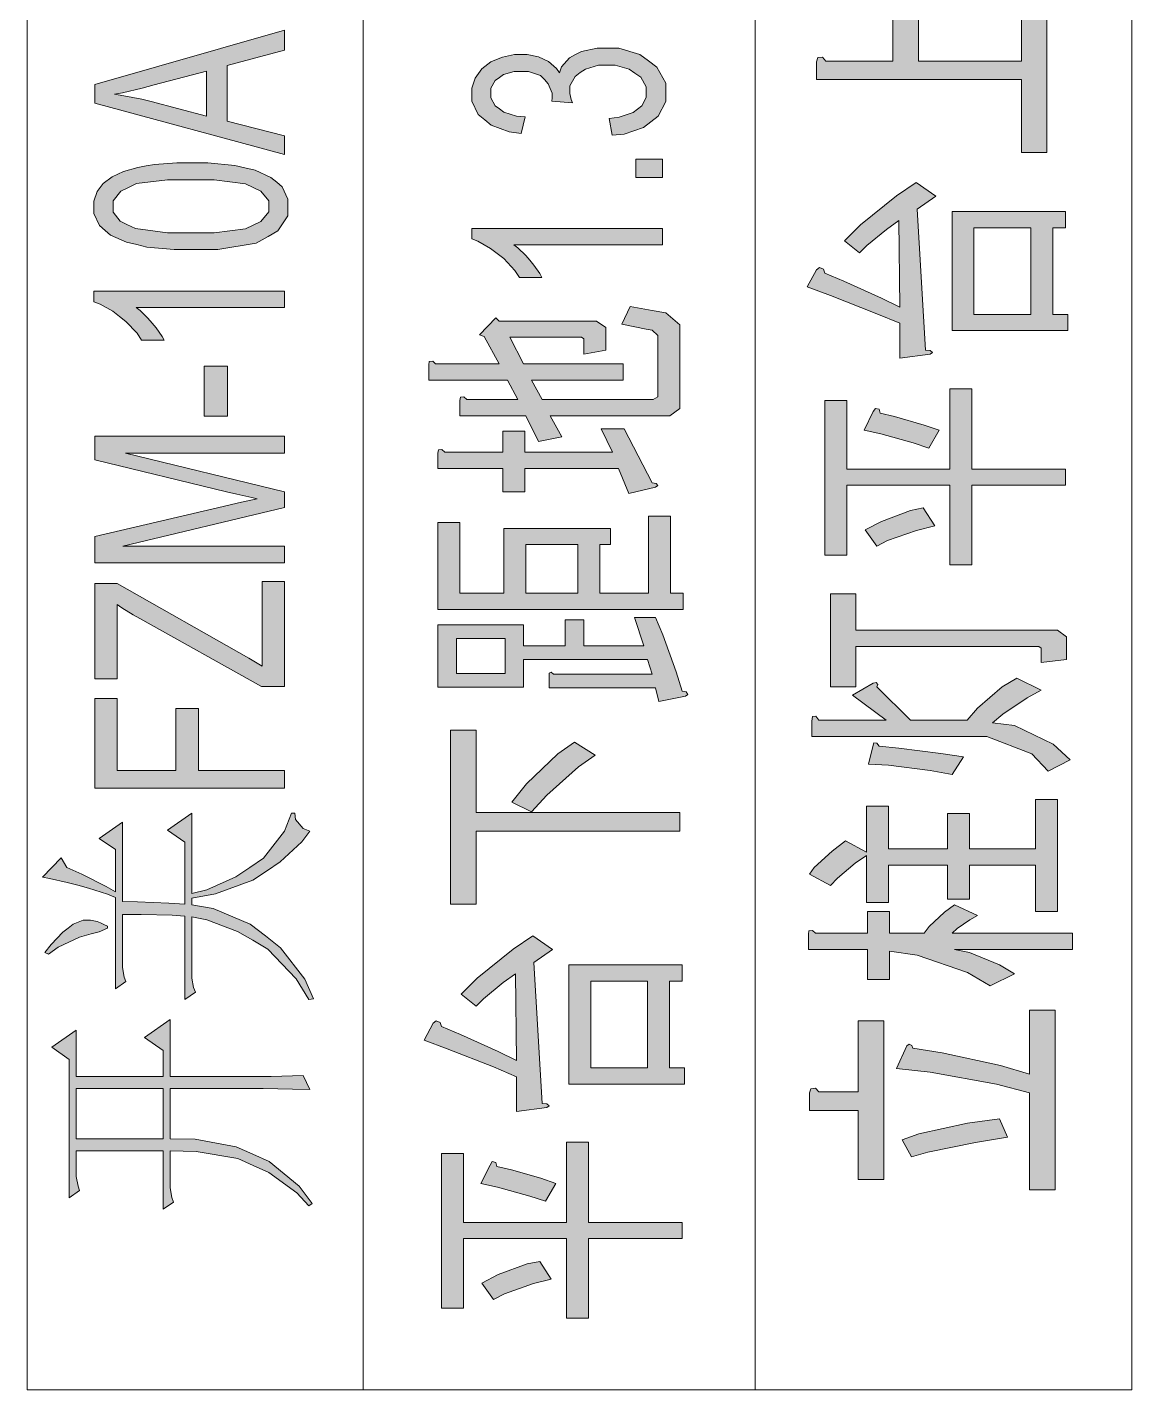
# Model space of a CAD drawing. Header units: millimetres. Extents: x 805 to 6044844, y 120 to 7887884.
# Drawn here: x 5956632 to 5959947, y 7820188 to 7824278 of the extents above; entities that cross this region are included whole.
import ezdxf

# ---------------------------------------------------------------- set-up
doc = ezdxf.new("R2010")
doc.units = ezdxf.units.MM

msp = doc.modelspace()

# ---------------------------------------------------------------- hatches: boundary and pattern name
h = msp.add_hatch(color=0)
h.dxf.hatch_style = 2
h.paths.add_polyline_path([(5959615.5, 7824121), (5959001, 7824121), (5959001, 7824174.6), (5959004.2, 7824187), (5959018.1, 7824188), (5959028.3, 7824176.8), (5959230.1, 7824176.8), (5959230.1, 7824373.7), (5959306.3, 7824373.7), (5959306.3, 7824176.8), (5959615.5, 7824176.8), (5959615.5, 7824430.1), (5959691.7, 7824430.1), (5959691.7, 7823902.5), (5959615.5, 7823902.5)])
h = msp.add_hatch(color=0)
h.paths.add_polyline_path([(5957404.3, 7823896.6), (5956834.4, 7824050.1), (5956834.4, 7824106.5), (5957404.3, 7824269.6), (5957404.3, 7824209.5), (5957231.5, 7824163.3), (5957231.5, 7823995.9), (5957404.3, 7823952.4)])
h.paths.add_polyline_path([(5957169.8, 7824010.9), (5957169.8, 7824146.7), (5957012.6, 7824104.9), (5956976.6, 7824095.7), (5956917.6, 7824081.2), (5956893.9, 7824076.9), (5956921.9, 7824072.6), (5956976.1, 7824061.9), (5957003.4, 7824054.9)])
h = msp.add_hatch(color=0)
h.dxf.hatch_style = 2
h.paths.add_polyline_path([(5958387, 7823954.6), (5958377.9, 7824004), (5958407.9, 7824008.2), (5958450.3, 7824022.2), (5958463.7, 7824032.4), (5958476.6, 7824042.6), (5958489.5, 7824067.3), (5958489.5, 7824081.8), (5958489.5, 7824098.9), (5958472.9, 7824128.5), (5958455.7, 7824140.3), (5958438.5, 7824152.1), (5958396.1, 7824163.9), (5958370.9, 7824163.9), (5958346.7, 7824163.9), (5958307, 7824152.6), (5958291.5, 7824141.9), (5958275.9, 7824130.6), (5958260.3, 7824102.7), (5958260.3, 7824086.1), (5958260.3, 7824079.1), (5958264.1, 7824061.4), (5958267.9, 7824051.2), (5958206.7, 7824056.5), (5958206.7, 7824059.2), (5958207.2, 7824063), (5958207.2, 7824064.6), (5958207.2, 7824080.2), (5958195.4, 7824108.6), (5958184.1, 7824121), (5958172.3, 7824133.3), (5958136.4, 7824145.6), (5958112.2, 7824145.6), (5958092.9, 7824145.6), (5958061.2, 7824136.5), (5958048.9, 7824127.4), (5958036, 7824118.3), (5958023.7, 7824095.2), (5958023.7, 7824080.7), (5958023.7, 7824066.2), (5958036.5, 7824042.6), (5958049.4, 7824032.9), (5958061.8, 7824023.3), (5958100.4, 7824011.5), (5958126.2, 7824008.8), (5958113.8, 7823959.4), (5958078.4, 7823964.2), (5958024.2, 7823984.6), (5958004.9, 7824000.2), (5957985.6, 7824016.3), (5957966.2, 7824056), (5957966.2, 7824079.6), (5957966.2, 7824095.7), (5957975.9, 7824125.8), (5957986.1, 7824139.7), (5957995.8, 7824153.2), (5958023.1, 7824174.1), (5958040.3, 7824181.6), (5958058, 7824188.6), (5958094.5, 7824196.1), (5958113.8, 7824196.1), (5958132.1, 7824196.1), (5958165.9, 7824189.1), (5958180.9, 7824182.1), (5958195.9, 7824175.2), (5958220.1, 7824154.8), (5958229.2, 7824141.3), (5958235.1, 7824159.1), (5958259.3, 7824186.4), (5958277.5, 7824196.1), (5958295.8, 7824205.7), (5958341.9, 7824215.4), (5958369.3, 7824215.4), (5958406.9, 7824215.4), (5958470.2, 7824196.6), (5958495.9, 7824177.8), (5958521.7, 7824158.5), (5958548, 7824110.2), (5958548, 7824081.2), (5958548, 7824054.9), (5958525.5, 7824011.5), (5958502.9, 7823994.3), (5958480.9, 7823977.1), (5958423, 7823957.3)])
h = msp.add_hatch(color=0)
h.dxf.hatch_style = 2
h.paths.add_polyline_path([(5958538.3, 7823826.9), (5958458.4, 7823826.9), (5958458.4, 7823882.7), (5958538.3, 7823882.7)])
h = msp.add_hatch(color=0)
h.paths.add_polyline_path([(5957123.1, 7823611.1), (5957072.7, 7823611.1), (5956991.1, 7823618.1), (5956960.5, 7823625.6), (5956929.4, 7823632.6), (5956882.1, 7823654), (5956865.5, 7823668.5), (5956848.9, 7823683), (5956832.2, 7823719), (5956832.2, 7823741), (5956832.2, 7823756.5), (5956841.4, 7823785), (5956850.5, 7823797.3), (5956859.6, 7823809.1), (5956886.4, 7823829), (5956903.6, 7823837), (5956921.3, 7823845.1), (5956963.7, 7823856.9), (5956988.4, 7823861.7), (5957013.6, 7823866), (5957080.7, 7823870.9), (5957123.1, 7823870.9), (5957173.6, 7823870.9), (5957254.6, 7823863.3), (5957285.2, 7823856.4), (5957316.3, 7823848.9), (5957363.5, 7823827.4), (5957380.7, 7823812.9), (5957397.4, 7823798.9), (5957414, 7823762.4), (5957414, 7823741), (5957414, 7823712), (5957384.5, 7823666.9), (5957355, 7823650.3), (5957319.5, 7823630.4), (5957203.6, 7823611.1)])
h.paths.add_polyline_path([(5957123.1, 7823661), (5957193.4, 7823661), (5957286.8, 7823672.8), (5957309.9, 7823684.1), (5957333.5, 7823695.4), (5957356.6, 7823723.8), (5957356.6, 7823741), (5957356.6, 7823757.6), (5957333, 7823786.1), (5957309.9, 7823797.3), (5957286.8, 7823808.6), (5957193.4, 7823820.4), (5957123.1, 7823820.4), (5957052.8, 7823820.4), (5956959.4, 7823809.1), (5956936.3, 7823797.3), (5956913.3, 7823786.1), (5956890.2, 7823757.6), (5956890.2, 7823740.4), (5956890.2, 7823723.3), (5956910.6, 7823696.4), (5956931, 7823686.2), (5956957.3, 7823673.9), (5957053.3, 7823661)])
h = msp.add_hatch(color=0)
h.dxf.hatch_style = 2
h.paths.add_polyline_path([(5959358.4, 7823771), (5959303.1, 7823731.9), (5959327.3, 7823309), (5959341.2, 7823307.9), (5959348.2, 7823302), (5959341.2, 7823297.1), (5959250.5, 7823284.8), (5959250.5, 7823389.5), (5959181.3, 7823418.4), (5959042.3, 7823473.2), (5958973, 7823498.9), (5959001, 7823549.9), (5959009.5, 7823556.9), (5959021.4, 7823552.1), (5959025.1, 7823540.3), (5959082.5, 7823515.6), (5959195.2, 7823464.6), (5959250.5, 7823437.8), (5959247.3, 7823698), (5959210.8, 7823671.2), (5959151.8, 7823622.9), (5959129.2, 7823600.9), (5959084.1, 7823637.4), (5959132.4, 7823684.6), (5959240.3, 7823772.1), (5959299.4, 7823812.4)])
h = msp.add_hatch(color=0)
h.paths.add_polyline_path([(5959747.5, 7823676), (5959709.4, 7823676), (5959709.4, 7823416.3), (5959754.5, 7823416.3), (5959754.5, 7823367.5), (5959407.2, 7823367.5), (5959407.2, 7823724.9), (5959747.5, 7823724.9)])
h.paths.add_polyline_path([(5959643.4, 7823416.3), (5959643.4, 7823676), (5959473.2, 7823676), (5959473.2, 7823416.3)])
h = msp.add_hatch(color=0)
h.dxf.hatch_style = 2
h.paths.add_polyline_path([(5958538.3, 7823674.4), (5958538.3, 7823625.1), (5958092.4, 7823625.1), (5958104.2, 7823616.5), (5958128.3, 7823593.4), (5958140.7, 7823578.9), (5958152.5, 7823564.4), (5958170.7, 7823538.7), (5958176.6, 7823527.4), (5958109, 7823527.4), (5958095, 7823547.8), (5958061.8, 7823583.7), (5958041.9, 7823599.3), (5958022.6, 7823614.3), (5957984.5, 7823636.3), (5957966.2, 7823642.8), (5957966.2, 7823674.4)])
h = msp.add_hatch(color=0)
h.dxf.hatch_style = 2
h.paths.add_polyline_path([(5957404.3, 7823485.5), (5957404.3, 7823436.7), (5956958.4, 7823436.7), (5956970.7, 7823427.6), (5956994.3, 7823404.5), (5957006.7, 7823390), (5957018.5, 7823376), (5957036.7, 7823350.3), (5957042.6, 7823339), (5956975, 7823339), (5956961.6, 7823359.4), (5956927.8, 7823395.4), (5956908.4, 7823410.4), (5956888.6, 7823426), (5956850.5, 7823447.4), (5956832.2, 7823453.9), (5956832.2, 7823485.5)])
h = msp.add_hatch(color=0)
h.dxf.hatch_style = 2
h.paths.add_polyline_path([(5958524.4, 7823340.6), (5958524.4, 7823352.4), (5958507.2, 7823368.5), (5958489.5, 7823371.7), (5958416.5, 7823386.8), (5958441.2, 7823439.9), (5958507.2, 7823428.1), (5958548.5, 7823420.6), (5958590.4, 7823385.2), (5958590.4, 7823357.3), (5958590.4, 7823155.5), (5958590.4, 7823133.5), (5958560.9, 7823112), (5958531.4, 7823112), (5958201.3, 7823112), (5958236.2, 7823048.7), (5958166.4, 7823034.2), (5958128.3, 7823112), (5957930.3, 7823112), (5957930.3, 7823158.1), (5957931.9, 7823167.8), (5957942.6, 7823168.9), (5957951.2, 7823160.3), (5958104.2, 7823160.3), (5958073, 7823218.8), (5957836.9, 7823218.8), (5957836.9, 7823264.9), (5957838.5, 7823274.6), (5957848.7, 7823275.7), (5957857.3, 7823267.6), (5958048.3, 7823267.6), (5958003.3, 7823350.3), (5957989.3, 7823355.1), (5958038.2, 7823406.1), (5958048.3, 7823396.4), (5958312.4, 7823396.4), (5958340.3, 7823396.4), (5958368.2, 7823376.6), (5958368.2, 7823357.3), (5958368.2, 7823309), (5958302.2, 7823296.6), (5958302.2, 7823337.9), (5958302.2, 7823342.8), (5958295.2, 7823347.6), (5958288.2, 7823347.6), (5958080, 7823347.6), (5958121.3, 7823267.6), (5958420.3, 7823267.6), (5958420.3, 7823218.8), (5958145.5, 7823218.8), (5958177.2, 7823160.3), (5958496.5, 7823160.3), (5958510.4, 7823160.3), (5958524.4, 7823168.9), (5958524.4, 7823177.5)])
h = msp.add_hatch(color=0)
h.dxf.hatch_style = 2
h.paths.add_polyline_path([(5957233.1, 7823110.4), (5957163.4, 7823110.4), (5957163.4, 7823260.7), (5957233.1, 7823260.7)])
h = msp.add_hatch(color=0)
h.dxf.hatch_style = 2
h.paths.add_polyline_path([(5959466.3, 7822903.2), (5959466.3, 7822664.9), (5959400.2, 7822664.9), (5959400.2, 7822903.2), (5959091.1, 7822903.2), (5959091.1, 7822693.9), (5959025.1, 7822693.9), (5959025.1, 7823158.1), (5959091.1, 7823158.1), (5959091.1, 7822951.5), (5959400.2, 7822951.5), (5959400.2, 7823192.5), (5959466.3, 7823192.5), (5959466.3, 7822951.5), (5959747.5, 7822951.5), (5959747.5, 7822903.2)])
h = msp.add_hatch(color=0)
h.dxf.hatch_style = 2
h.paths.add_polyline_path([(5959337.5, 7823014.9), (5959290.8, 7823031), (5959193.6, 7823057.3), (5959143.2, 7823068.5), (5959171.1, 7823124.3), (5959178.1, 7823134), (5959188.3, 7823131.8), (5959191.5, 7823119.5), (5959234.9, 7823109.8), (5959323.5, 7823084.1), (5959368.6, 7823068.5)])
h = msp.add_hatch(color=0)
h.dxf.hatch_style = 2
h.paths.add_polyline_path([(5958423.5, 7823072.8), (5958507.2, 7822910.2), (5958519, 7822908.6), (5958524.4, 7822902.7), (5958517.4, 7822897.9), (5958437.4, 7822878.5), (5958406.3, 7822953.7), (5958125.1, 7822953.7), (5958125.1, 7822883.4), (5958059.1, 7822883.4), (5958059.1, 7822953.7), (5957864.3, 7822953.7), (5957864.3, 7822999.8), (5957866.4, 7823009.5), (5957876.6, 7823011.1), (5957885.2, 7823002.5), (5958059.1, 7823002.5), (5958059.1, 7823065.8), (5958125.1, 7823065.8), (5958125.1, 7823002.5), (5958388.6, 7823002.5), (5958354.3, 7823072.8)])
h = msp.add_hatch(color=0)
h.dxf.hatch_style = 2
h.paths.add_polyline_path([(5957404.3, 7822670.3), (5956834.4, 7822670.3), (5956834.4, 7822749.2), (5957237.4, 7822843.7), (5957265.9, 7822850.1), (5957307.7, 7822859.8), (5957321.7, 7822862.4), (5957306.1, 7822866.2), (5957260.5, 7822876.9), (5957230.4, 7822883.9), (5956834.4, 7822980), (5956834.4, 7823050.3), (5957404.3, 7823050.3), (5957404.3, 7822999.8), (5956927.2, 7822999.8), (5957404.3, 7822883.4), (5957404.3, 7822836.1), (5956919.2, 7822720.8), (5957404.3, 7822720.8)])
h = msp.add_hatch(color=0)
h.dxf.hatch_style = 2
h.paths.add_polyline_path([(5959146.4, 7822769.6), (5959195.2, 7822794.8), (5959282.2, 7822827.6), (5959320.3, 7822835.1), (5959355.2, 7822781.4), (5959301, 7822768), (5959214, 7822737.9), (5959181.3, 7822720.8)])
h = msp.add_hatch(color=0)
h.paths.add_polyline_path([(5958062.3, 7822773.9), (5958382.2, 7822773.9), (5958382.2, 7822725), (5958350.5, 7822725), (5958350.5, 7822579.6), (5958496.5, 7822579.6), (5958496.5, 7822810.4), (5958562.5, 7822810.4), (5958562.5, 7822579.6), (5958600.6, 7822579.6), (5958600.6, 7822530.8), (5957864.3, 7822530.8), (5957864.3, 7822791.1), (5957930.3, 7822791.1), (5957930.3, 7822579.6), (5958062.3, 7822579.6)])
h.paths.add_polyline_path([(5958284.5, 7822579.6), (5958284.5, 7822725), (5958128.3, 7822725), (5958128.3, 7822579.6)])
h = msp.add_hatch(color=0)
h.dxf.hatch_style = 2
h.paths.add_polyline_path([(5957404.3, 7822299.5), (5957334.6, 7822299.5), (5956969.6, 7822503.4), (5956949.8, 7822514.7), (5956916, 7822535.1), (5956901.5, 7822545.3), (5956901.5, 7822322.5), (5956834.4, 7822322.5), (5956834.4, 7822608), (5956901.5, 7822608), (5957297, 7822384.3), (5957337.2, 7822360.1), (5957337.2, 7822614.5), (5957404.3, 7822614.5)])
h = msp.add_hatch(color=0)
h.dxf.hatch_style = 2
h.paths.add_polyline_path([(5959042.3, 7822577.5), (5959119, 7822577.5), (5959119, 7822468), (5959695.4, 7822468), (5959723.3, 7822468), (5959750.7, 7822448.7), (5959750.7, 7822428.8), (5959750.7, 7822380.5), (5959674.5, 7822370.8), (5959674.5, 7822409.5), (5959674.5, 7822414.3), (5959667.5, 7822419.1), (5959660.5, 7822419.1), (5959119, 7822419.1), (5959119, 7822297.8), (5959042.3, 7822297.8)])
h = msp.add_hatch(color=0)
h.paths.add_polyline_path([(5958597.4, 7822285), (5958609.2, 7822282.8), (5958614.5, 7822275.3), (5958607.6, 7822270.5), (5958527.6, 7822253.8), (5958517.4, 7822295.2), (5958198.1, 7822295.2), (5958198.1, 7822331.7), (5958198.1, 7822339.7), (5958204.5, 7822342.4), (5958211.5, 7822336.5), (5958507.2, 7822336.5), (5958493.3, 7822380), (5958121.3, 7822380), (5958121.3, 7822338.6), (5958121.3, 7822297.3), (5957864.3, 7822297.3), (5957864.3, 7822484.6), (5958121.3, 7822484.6), (5958121.3, 7822421.3), (5958246.4, 7822421.3), (5958246.4, 7822499.1), (5958302.2, 7822499.1), (5958302.2, 7822421.3), (5958482.5, 7822421.3), (5958454.6, 7822506.6), (5958517.4, 7822506.6), (5958539.9, 7822454), (5958579.7, 7822343.5)])
h.paths.add_polyline_path([(5958066.1, 7822338.6), (5958066.1, 7822443.3), (5957920.1, 7822443.3), (5957920.1, 7822338.6)])
h = msp.add_hatch(color=0)
h.dxf.hatch_style = 2
h.paths.add_polyline_path([(5959674.5, 7822288.2), (5959632.6, 7822265.1), (5959559.6, 7822216.3), (5959528.5, 7822190.5), (5959594.5, 7822182.5), (5959711, 7822126.1), (5959761.4, 7822078.9), (5959695.4, 7822045.1), (5959646.6, 7822097.1), (5959511.3, 7822149.2), (5959424.4, 7822149.2), (5958987, 7822149.2), (5958987, 7822195.3), (5958988.6, 7822208.8), (5958998.8, 7822210.4), (5959007.4, 7822198), (5959209.2, 7822198), (5959108.3, 7822273.2), (5959171.1, 7822309.7), (5959179.7, 7822311.3), (5959184.5, 7822304.8), (5959181.3, 7822297.8), (5959282.2, 7822198), (5959452.3, 7822198), (5959483.4, 7822234.5), (5959558, 7822297.8), (5959601.5, 7822324.7)])
h = msp.add_hatch(color=0)
h.dxf.hatch_style = 2
h.paths.add_polyline_path([(5957404.3, 7821994.1), (5956834.4, 7821994.1), (5956834.4, 7822263), (5956901.5, 7822263), (5956901.5, 7822046.7), (5957078, 7822046.7), (5957078, 7822233.4), (5957145.7, 7822233.4), (5957145.7, 7822046.7), (5957404.3, 7822046.7)])
h = msp.add_hatch(color=0)
h.dxf.hatch_style = 2
h.paths.add_polyline_path([(5958590.4, 7821864.7), (5957979.1, 7821864.7), (5957979.1, 7821645.8), (5957902.4, 7821645.8), (5957902.4, 7822168.5), (5957979.1, 7822168.5), (5957979.1, 7821920.6), (5958590.4, 7821920.6)])
h = msp.add_hatch(color=0)
h.dxf.hatch_style = 2
h.paths.add_polyline_path([(5958086.5, 7821952.2), (5958129.9, 7822007), (5958223.8, 7822096.6), (5958274.3, 7822132), (5958336.5, 7822093.4), (5958286.6, 7822058), (5958191.1, 7821972.6), (5958145.5, 7821922.7)])
h = msp.add_hatch(color=0)
h.dxf.hatch_style = 2
h.paths.add_polyline_path([(5959171.1, 7822122.9), (5959172.7, 7822129.9), (5959181.3, 7822128.8), (5959188.3, 7822120.2), (5959247.3, 7822114.3), (5959373.9, 7822098.2), (5959441.6, 7822088.5), (5959407.2, 7822034.9), (5959341.2, 7822047.2), (5959216.2, 7822063.3), (5959157.1, 7822066.5)])
h = msp.add_hatch(color=0)
h.dxf.hatch_style = 2
h.paths.add_polyline_path([(5959150.2, 7821791.8), (5959116.9, 7821768.7), (5959063.2, 7821724.1), (5959042.3, 7821702.1), (5958980, 7821735.9), (5958994, 7821755.8), (5959047.6, 7821805.2), (5959087.4, 7821835.8), (5959150.2, 7821802), (5959150.2, 7821940.4), (5959216.2, 7821940.4), (5959216.2, 7821811.6), (5959393.3, 7821811.6), (5959393.3, 7821918.4), (5959459.3, 7821918.4), (5959459.3, 7821811.6), (5959657.3, 7821811.6), (5959657.3, 7821959.7), (5959723.3, 7821959.7), (5959723.3, 7821624.3), (5959657.3, 7821624.3), (5959657.3, 7821762.8), (5959459.3, 7821762.8), (5959459.3, 7821660.8), (5959393.3, 7821660.8), (5959393.3, 7821762.8), (5959216.2, 7821762.8), (5959216.2, 7821651.1), (5959150.2, 7821651.1)])
h = msp.add_hatch(color=0)
h.dxf.hatch_style = 2
h.paths.add_polyline_path([(5956917.6, 7821653.8), (5956962.6, 7821652.8), (5957056.6, 7821649), (5957105.4, 7821646.3), (5957105.4, 7821831.5), (5957053.3, 7821868), (5957126.3, 7821919), (5957126.3, 7821678), (5957171.4, 7821689.3), (5957258.4, 7821727.9), (5957299.7, 7821755.8), (5957341.5, 7821783.7), (5957404.3, 7821865.3), (5957424.7, 7821919), (5957435.5, 7821919), (5957437.1, 7821899.6), (5957459.6, 7821872.8), (5957480.5, 7821865.3), (5957456.4, 7821832.5), (5957390.9, 7821772.4), (5957350.1, 7821745.1), (5957309.3, 7821717.7), (5957197.2, 7821676.9), (5957126.3, 7821663.5), (5957126.3, 7821644.2), (5957190.2, 7821632.9), (5957300.8, 7821586.2), (5957346.9, 7821550.3), (5957392.5, 7821514.8), (5957465, 7821420.4), (5957490.7, 7821361.9), (5957476.8, 7821359.7), (5957438.7, 7821421.4), (5957354.4, 7821510.5), (5957308.8, 7821537.4), (5957262.6, 7821563.7), (5957171.4, 7821599.1), (5957126.3, 7821607.7), (5957126.3, 7821439.7), (5957126.3, 7821424.1), (5957131.2, 7821395.2), (5957136.5, 7821381.7), (5957105.4, 7821359.7), (5957105.4, 7821609.8), (5957067.3, 7821612.5), (5956973.4, 7821615.2), (5956917.6, 7821615.2), (5956917.6, 7821471.4), (5956917.6, 7821455.8), (5956922.9, 7821426.3), (5956927.8, 7821413.4), (5956896.6, 7821391.4), (5956896.6, 7821666.2), (5956872.5, 7821675.8), (5956816.1, 7821694.1), (5956783.9, 7821702.7), (5956751.7, 7821710.7), (5956699.1, 7821723.1), (5956678.2, 7821726.8), (5956733.5, 7821785.3), (5956751.2, 7821755.8), (5956796.3, 7821735.4), (5956868.7, 7821698.9), (5956896.6, 7821682.8), (5956896.6, 7821809.5), (5956848.3, 7821843.3), (5956917.6, 7821892.1)])
h = msp.add_hatch(color=0)
h.dxf.hatch_style = 2
h.paths.add_polyline_path([(5959521.5, 7821400.5), (5959453.9, 7821440.8), (5959303.1, 7821492.8), (5959219.4, 7821505.2), (5959219.4, 7821419.8), (5959153.4, 7821419.8), (5959153.4, 7821510), (5958976.3, 7821510), (5958976.3, 7821556.2), (5958977.9, 7821565.8), (5958988.6, 7821566.9), (5958997.2, 7821558.8), (5959153.4, 7821558.8), (5959153.4, 7821624.3), (5959219.4, 7821624.3), (5959219.4, 7821558.8), (5959323.5, 7821558.8), (5959339.1, 7821579.2), (5959384.7, 7821621.6), (5959414.2, 7821643.6), (5959483.4, 7821612), (5959460.9, 7821598.6), (5959422.8, 7821572.3), (5959407.2, 7821558.8), (5959768.4, 7821558.8), (5959768.4, 7821510), (5959414.2, 7821510), (5959459.3, 7821500.3), (5959549.4, 7821463.8), (5959594.5, 7821437)])
h = msp.add_hatch(color=0)
h.dxf.hatch_style = 2
h.paths.add_polyline_path([(5956695.4, 7821496), (5956685.2, 7821500.9), (5956704, 7821525), (5956738.8, 7821561.5), (5956754.4, 7821573.3), (5956770, 7821585.7), (5956799.5, 7821598), (5956813.4, 7821598), (5956822, 7821598), (5956841.4, 7821593.7), (5956851.6, 7821589.4), (5956861.7, 7821585.1), (5956872.5, 7821579.8), (5956872.5, 7821573.3), (5956848.3, 7821562.6), (5956823.6, 7821556.7), (5956789.3, 7821547), (5956724.9, 7821516.4)])
h = msp.add_hatch(color=0)
h.dxf.hatch_style = 2
h.paths.add_polyline_path([(5958208.3, 7821509.5), (5958152.5, 7821470.8), (5958177.2, 7821047.9), (5958191.1, 7821046.3), (5958198.1, 7821040.4), (5958191.1, 7821035.6), (5958100.4, 7821023.2), (5958100.4, 7821127.9), (5958031.2, 7821157.4), (5957892.2, 7821211.6), (5957822.9, 7821237.4), (5957850.3, 7821288.4), (5957859.4, 7821295.9), (5957871.2, 7821291), (5957875, 7821278.7), (5957931.9, 7821254.5), (5958045.1, 7821203.6), (5958100.4, 7821176.7), (5958097.2, 7821436.5), (5958060.7, 7821410.2), (5958001.7, 7821361.3), (5957979.1, 7821339.3), (5957934, 7821375.8), (5957982.3, 7821423.6), (5958090.2, 7821511.1), (5958149.2, 7821550.8)])
h = msp.add_hatch(color=0)
h.paths.add_polyline_path([(5958597.4, 7821415), (5958559.3, 7821415), (5958559.3, 7821154.7), (5958604.3, 7821154.7), (5958604.3, 7821105.9), (5958257.1, 7821105.9), (5958257.1, 7821463.3), (5958597.4, 7821463.3)])
h.paths.add_polyline_path([(5958493.3, 7821154.7), (5958493.3, 7821415), (5958323.1, 7821415), (5958323.1, 7821154.7)])
h = msp.add_hatch(color=0)
h.dxf.hatch_style = 2
h.paths.add_polyline_path([(5959639.6, 7821327.5), (5959716.4, 7821327.5), (5959716.4, 7820788.2), (5959639.6, 7820788.2), (5959639.6, 7821079.6), (5959540.9, 7821105.3), (5959341.2, 7821141.8), (5959240.3, 7821152.6), (5959271.4, 7821220.7), (5959278.4, 7821225.6), (5959287, 7821221.8), (5959289.2, 7821213.2), (5959377.7, 7821199.8), (5959552.7, 7821161.2), (5959639.6, 7821135.4)])
h = msp.add_hatch(color=0)
h.paths.add_polyline_path([(5957060.9, 7821128.4), (5957331.3, 7821128.4), (5957364.1, 7821128.4), (5957428.5, 7821130), (5957459.6, 7821131.1), (5957480.5, 7821089.8), (5957428.5, 7821090.9), (5957339.9, 7821092.5), (5957303.4, 7821092.5), (5957060.9, 7821092.5), (5957060.9, 7820941.7), (5957135.5, 7820940), (5957259.4, 7820917), (5957308.8, 7820895.5), (5957358.2, 7820873.5), (5957447.8, 7820799.4), (5957487.5, 7820746.8), (5957477.3, 7820739.9), (5957440.8, 7820779.6), (5957357.1, 7820840.8), (5957310.4, 7820861.2), (5957263.7, 7820882.1), (5957138.7, 7820903.6), (5957060.9, 7820905.2), (5957060.9, 7820810.2), (5957060.9, 7820794.6), (5957065.7, 7820765.1), (5957071.1, 7820751.7), (5957039.9, 7820730.2), (5957039.9, 7820905.2), (5956779.1, 7820905.2), (5956779.1, 7820844), (5956779.1, 7820828.4), (5956784.5, 7820799.4), (5956789.3, 7820786), (5956758.2, 7820764), (5956758.2, 7821179.9), (5956706.1, 7821216.4), (5956779.1, 7821267.4), (5956779.1, 7821128.4), (5957039.9, 7821128.4), (5957039.9, 7821206.2), (5956984.1, 7821245.4), (5957060.9, 7821299.1)])
h.paths.add_polyline_path([(5956779.1, 7820941.7), (5957039.9, 7820941.7), (5957039.9, 7821092.5), (5956779.1, 7821092.5)])
h = msp.add_hatch(color=0)
h.dxf.hatch_style = 2
h.paths.add_polyline_path([(5958980, 7821026.5), (5958980, 7821079.6), (5958983.2, 7821091.9), (5958997.2, 7821093), (5959007.4, 7821082.3), (5959125.5, 7821082.3), (5959125.5, 7821295.9), (5959202.2, 7821295.9), (5959202.2, 7820819.3), (5959125.5, 7820819.3), (5959125.5, 7821026.5)])
h = msp.add_hatch(color=0)
h.dxf.hatch_style = 2
h.paths.add_polyline_path([(5959257.5, 7820938.4), (5959307.9, 7820956.7), (5959453.9, 7820988.3), (5959549.4, 7821001.8), (5959573.6, 7820946), (5959478.1, 7820930.4), (5959334.2, 7820900.9), (5959285.4, 7820887.5)])
h = msp.add_hatch(color=0)
h.dxf.hatch_style = 2
h.paths.add_polyline_path([(5958316.2, 7820641.7), (5958316.2, 7820403.4), (5958250.1, 7820403.4), (5958250.1, 7820641.7), (5957941, 7820641.7), (5957941, 7820432.9), (5957875, 7820432.9), (5957875, 7820897.1), (5957941, 7820897.1), (5957941, 7820690.5), (5958250.1, 7820690.5), (5958250.1, 7820930.9), (5958316.2, 7820930.9), (5958316.2, 7820690.5), (5958597.4, 7820690.5), (5958597.4, 7820641.7)])
h = msp.add_hatch(color=0)
h.dxf.hatch_style = 2
h.paths.add_polyline_path([(5958187.3, 7820753.8), (5958140.7, 7820769.4), (5958043.5, 7820796.2), (5957993.1, 7820807), (5958021, 7820862.8), (5958027.4, 7820873), (5958038.2, 7820870.3), (5958041.4, 7820857.9), (5958084.8, 7820848.3), (5958173.4, 7820823.1), (5958218.5, 7820807)])
h = msp.add_hatch(color=0)
h.dxf.hatch_style = 2
h.paths.add_polyline_path([(5957996.3, 7820508), (5958045.1, 7820533.8), (5958132.1, 7820566.5), (5958170.2, 7820573.5), (5958204.5, 7820520.4), (5958150.9, 7820506.9), (5958063.9, 7820476.4), (5958031.2, 7820459.2)])

# ---------------------------------------------------------------- linework, layer by layer
at = {"color": 0, "lineweight": 0}
for points in [[(5956632.1, 7820188.2), (5956632.1, 7827371.1), (5959946.6, 7827371.1), (5959946.6, 7820188.2)], [(5959615.5, 7824121), (5959001, 7824121), (5959001, 7824174.6), (5959004.2, 7824187), (5959018.1, 7824188), (5959028.3, 7824176.8), (5959230.1, 7824176.8), (5959230.1, 7824373.7), (5959306.3, 7824373.7), (5959306.3, 7824176.8), (5959615.5, 7824176.8), (5959615.5, 7824430.1), (5959691.7, 7824430.1), (5959691.7, 7823902.5), (5959615.5, 7823902.5)], [(5957404.3, 7823896.6), (5956834.4, 7824050.1), (5956834.4, 7824106.5), (5957404.3, 7824269.6), (5957404.3, 7824209.5), (5957231.5, 7824163.3), (5957231.5, 7823995.9), (5957404.3, 7823952.4)], [(5958387, 7823954.6), (5958377.9, 7824004), (5958407.9, 7824008.2), (5958450.3, 7824022.2), (5958463.7, 7824032.4), (5958476.6, 7824042.6), (5958489.5, 7824067.3), (5958489.5, 7824081.8), (5958489.5, 7824098.9), (5958472.9, 7824128.5), (5958455.7, 7824140.3), (5958438.5, 7824152.1), (5958396.1, 7824163.9), (5958370.9, 7824163.9), (5958346.7, 7824163.9), (5958307, 7824152.6), (5958291.5, 7824141.9), (5958275.9, 7824130.6), (5958260.3, 7824102.7), (5958260.3, 7824086.1), (5958260.3, 7824079.1), (5958264.1, 7824061.4), (5958267.9, 7824051.2), (5958206.7, 7824056.5), (5958206.7, 7824059.2), (5958207.2, 7824063), (5958207.2, 7824064.6), (5958207.2, 7824080.2), (5958195.4, 7824108.6), (5958184.1, 7824121), (5958172.3, 7824133.3), (5958136.4, 7824145.6), (5958112.2, 7824145.6), (5958092.9, 7824145.6), (5958061.2, 7824136.5), (5958048.9, 7824127.4), (5958036, 7824118.3), (5958023.7, 7824095.2), (5958023.7, 7824080.7), (5958023.7, 7824066.2), (5958036.5, 7824042.6), (5958049.4, 7824032.9), (5958061.8, 7824023.3), (5958100.4, 7824011.5), (5958126.2, 7824008.8), (5958113.8, 7823959.4), (5958078.4, 7823964.2), (5958024.2, 7823984.6), (5958004.9, 7824000.2), (5957985.6, 7824016.3), (5957966.2, 7824056), (5957966.2, 7824079.6), (5957966.2, 7824095.7), (5957975.9, 7824125.8), (5957986.1, 7824139.7), (5957995.8, 7824153.2), (5958023.1, 7824174.1), (5958040.3, 7824181.6), (5958058, 7824188.6), (5958094.5, 7824196.1), (5958113.8, 7824196.1), (5958132.1, 7824196.1), (5958165.9, 7824189.1), (5958180.9, 7824182.1), (5958195.9, 7824175.2), (5958220.1, 7824154.8), (5958229.2, 7824141.3), (5958235.1, 7824159.1), (5958259.3, 7824186.4), (5958277.5, 7824196.1), (5958295.8, 7824205.7), (5958341.9, 7824215.4), (5958369.3, 7824215.4), (5958406.9, 7824215.4), (5958470.2, 7824196.6), (5958495.9, 7824177.8), (5958521.7, 7824158.5), (5958548, 7824110.2), (5958548, 7824081.2), (5958548, 7824054.9), (5958525.5, 7824011.5), (5958502.9, 7823994.3), (5958480.9, 7823977.1), (5958423, 7823957.3)], [(5957169.8, 7824010.9), (5957169.8, 7824146.7), (5957012.6, 7824104.9), (5956976.6, 7824095.7), (5956917.6, 7824081.2), (5956893.9, 7824076.9), (5956921.9, 7824072.6), (5956976.1, 7824061.9), (5957003.4, 7824054.9)], [(5958538.3, 7823826.9), (5958458.4, 7823826.9), (5958458.4, 7823882.7), (5958538.3, 7823882.7)], [(5957123.1, 7823611.1), (5957072.7, 7823611.1), (5956991.1, 7823618.1), (5956960.5, 7823625.6), (5956929.4, 7823632.6), (5956882.1, 7823654), (5956865.5, 7823668.5), (5956848.9, 7823683), (5956832.2, 7823719), (5956832.2, 7823741), (5956832.2, 7823756.5), (5956841.4, 7823785), (5956850.5, 7823797.3), (5956859.6, 7823809.1), (5956886.4, 7823829), (5956903.6, 7823837), (5956921.3, 7823845.1), (5956963.7, 7823856.9), (5956988.4, 7823861.7), (5957013.6, 7823866), (5957080.7, 7823870.9), (5957123.1, 7823870.9), (5957173.6, 7823870.9), (5957254.6, 7823863.3), (5957285.2, 7823856.4), (5957316.3, 7823848.9), (5957363.5, 7823827.4), (5957380.7, 7823812.9), (5957397.4, 7823798.9), (5957414, 7823762.4), (5957414, 7823741), (5957414, 7823712), (5957384.5, 7823666.9), (5957355, 7823650.3), (5957319.5, 7823630.4), (5957203.6, 7823611.1)], [(5957123.1, 7823661), (5957193.4, 7823661), (5957286.8, 7823672.8), (5957309.9, 7823684.1), (5957333.5, 7823695.4), (5957356.6, 7823723.8), (5957356.6, 7823741), (5957356.6, 7823757.6), (5957333, 7823786.1), (5957309.9, 7823797.3), (5957286.8, 7823808.6), (5957193.4, 7823820.4), (5957123.1, 7823820.4), (5957052.8, 7823820.4), (5956959.4, 7823809.1), (5956936.3, 7823797.3), (5956913.3, 7823786.1), (5956890.2, 7823757.6), (5956890.2, 7823740.4), (5956890.2, 7823723.3), (5956910.6, 7823696.4), (5956931, 7823686.2), (5956957.3, 7823673.9), (5957053.3, 7823661)], [(5959358.4, 7823771), (5959303.1, 7823731.9), (5959327.3, 7823309), (5959341.2, 7823307.9), (5959348.2, 7823302), (5959341.2, 7823297.1), (5959250.5, 7823284.8), (5959250.5, 7823389.5), (5959181.3, 7823418.4), (5959042.3, 7823473.2), (5958973, 7823498.9), (5959001, 7823549.9), (5959009.5, 7823556.9), (5959021.4, 7823552.1), (5959025.1, 7823540.3), (5959082.5, 7823515.6), (5959195.2, 7823464.6), (5959250.5, 7823437.8), (5959247.3, 7823698), (5959210.8, 7823671.2), (5959151.8, 7823622.9), (5959129.2, 7823600.9), (5959084.1, 7823637.4), (5959132.4, 7823684.6), (5959240.3, 7823772.1), (5959299.4, 7823812.4)], [(5959747.5, 7823676), (5959709.4, 7823676), (5959709.4, 7823416.3), (5959754.5, 7823416.3), (5959754.5, 7823367.5), (5959407.2, 7823367.5), (5959407.2, 7823724.9), (5959747.5, 7823724.9)], [(5958538.3, 7823674.4), (5958538.3, 7823625.1), (5958092.4, 7823625.1), (5958104.2, 7823616.5), (5958128.3, 7823593.4), (5958140.7, 7823578.9), (5958152.5, 7823564.4), (5958170.7, 7823538.7), (5958176.6, 7823527.4), (5958109, 7823527.4), (5958095, 7823547.8), (5958061.8, 7823583.7), (5958041.9, 7823599.3), (5958022.6, 7823614.3), (5957984.5, 7823636.3), (5957966.2, 7823642.8), (5957966.2, 7823674.4)], [(5959643.4, 7823416.3), (5959643.4, 7823676), (5959473.2, 7823676), (5959473.2, 7823416.3)], [(5957404.3, 7823485.5), (5957404.3, 7823436.7), (5956958.4, 7823436.7), (5956970.7, 7823427.6), (5956994.3, 7823404.5), (5957006.7, 7823390), (5957018.5, 7823376), (5957036.7, 7823350.3), (5957042.6, 7823339), (5956975, 7823339), (5956961.6, 7823359.4), (5956927.8, 7823395.4), (5956908.4, 7823410.4), (5956888.6, 7823426), (5956850.5, 7823447.4), (5956832.2, 7823453.9), (5956832.2, 7823485.5)], [(5958524.4, 7823340.6), (5958524.4, 7823352.4), (5958507.2, 7823368.5), (5958489.5, 7823371.7), (5958416.5, 7823386.8), (5958441.2, 7823439.9), (5958507.2, 7823428.1), (5958548.5, 7823420.6), (5958590.4, 7823385.2), (5958590.4, 7823357.3), (5958590.4, 7823155.5), (5958590.4, 7823133.5), (5958560.9, 7823112), (5958531.4, 7823112), (5958201.3, 7823112), (5958236.2, 7823048.7), (5958166.4, 7823034.2), (5958128.3, 7823112), (5957930.3, 7823112), (5957930.3, 7823158.1), (5957931.9, 7823167.8), (5957942.6, 7823168.9), (5957951.2, 7823160.3), (5958104.2, 7823160.3), (5958073, 7823218.8), (5957836.9, 7823218.8), (5957836.9, 7823264.9), (5957838.5, 7823274.6), (5957848.7, 7823275.7), (5957857.3, 7823267.6), (5958048.3, 7823267.6), (5958003.3, 7823350.3), (5957989.3, 7823355.1), (5958038.2, 7823406.1), (5958048.3, 7823396.4), (5958312.4, 7823396.4), (5958340.3, 7823396.4), (5958368.2, 7823376.6), (5958368.2, 7823357.3), (5958368.2, 7823309), (5958302.2, 7823296.6), (5958302.2, 7823337.9), (5958302.2, 7823342.8), (5958295.2, 7823347.6), (5958288.2, 7823347.6), (5958080, 7823347.6), (5958121.3, 7823267.6), (5958420.3, 7823267.6), (5958420.3, 7823218.8), (5958145.5, 7823218.8), (5958177.2, 7823160.3), (5958496.5, 7823160.3), (5958510.4, 7823160.3), (5958524.4, 7823168.9), (5958524.4, 7823177.5)], [(5957233.1, 7823110.4), (5957163.4, 7823110.4), (5957163.4, 7823260.7), (5957233.1, 7823260.7)], [(5959466.3, 7822903.2), (5959466.3, 7822664.9), (5959400.2, 7822664.9), (5959400.2, 7822903.2), (5959091.1, 7822903.2), (5959091.1, 7822693.9), (5959025.1, 7822693.9), (5959025.1, 7823158.1), (5959091.1, 7823158.1), (5959091.1, 7822951.5), (5959400.2, 7822951.5), (5959400.2, 7823192.5), (5959466.3, 7823192.5), (5959466.3, 7822951.5), (5959747.5, 7822951.5), (5959747.5, 7822903.2)], [(5959337.5, 7823014.9), (5959290.8, 7823031), (5959193.6, 7823057.3), (5959143.2, 7823068.5), (5959171.1, 7823124.3), (5959178.1, 7823134), (5959188.3, 7823131.8), (5959191.5, 7823119.5), (5959234.9, 7823109.8), (5959323.5, 7823084.1), (5959368.6, 7823068.5)], [(5958423.5, 7823072.8), (5958507.2, 7822910.2), (5958519, 7822908.6), (5958524.4, 7822902.7), (5958517.4, 7822897.9), (5958437.4, 7822878.5), (5958406.3, 7822953.7), (5958125.1, 7822953.7), (5958125.1, 7822883.4), (5958059.1, 7822883.4), (5958059.1, 7822953.7), (5957864.3, 7822953.7), (5957864.3, 7822999.8), (5957866.4, 7823009.5), (5957876.6, 7823011.1), (5957885.2, 7823002.5), (5958059.1, 7823002.5), (5958059.1, 7823065.8), (5958125.1, 7823065.8), (5958125.1, 7823002.5), (5958388.6, 7823002.5), (5958354.3, 7823072.8)], [(5957404.3, 7822670.3), (5956834.4, 7822670.3), (5956834.4, 7822749.2), (5957237.4, 7822843.7), (5957265.9, 7822850.1), (5957307.7, 7822859.8), (5957321.7, 7822862.4), (5957306.1, 7822866.2), (5957260.5, 7822876.9), (5957230.4, 7822883.9), (5956834.4, 7822980), (5956834.4, 7823050.3), (5957404.3, 7823050.3), (5957404.3, 7822999.8), (5956927.2, 7822999.8), (5957404.3, 7822883.4), (5957404.3, 7822836.1), (5956919.2, 7822720.8), (5957404.3, 7822720.8)], [(5959146.4, 7822769.6), (5959195.2, 7822794.8), (5959282.2, 7822827.6), (5959320.3, 7822835.1), (5959355.2, 7822781.4), (5959301, 7822768), (5959214, 7822737.9), (5959181.3, 7822720.8)], [(5958062.3, 7822773.9), (5958382.2, 7822773.9), (5958382.2, 7822725), (5958350.5, 7822725), (5958350.5, 7822579.6), (5958496.5, 7822579.6), (5958496.5, 7822810.4), (5958562.5, 7822810.4), (5958562.5, 7822579.6), (5958600.6, 7822579.6), (5958600.6, 7822530.8), (5957864.3, 7822530.8), (5957864.3, 7822791.1), (5957930.3, 7822791.1), (5957930.3, 7822579.6), (5958062.3, 7822579.6)], [(5958284.5, 7822579.6), (5958284.5, 7822725), (5958128.3, 7822725), (5958128.3, 7822579.6)], [(5957404.3, 7822299.5), (5957334.6, 7822299.5), (5956969.6, 7822503.4), (5956949.8, 7822514.7), (5956916, 7822535.1), (5956901.5, 7822545.3), (5956901.5, 7822322.5), (5956834.4, 7822322.5), (5956834.4, 7822608), (5956901.5, 7822608), (5957297, 7822384.3), (5957337.2, 7822360.1), (5957337.2, 7822614.5), (5957404.3, 7822614.5)], [(5959042.3, 7822577.5), (5959119, 7822577.5), (5959119, 7822468), (5959695.4, 7822468), (5959723.3, 7822468), (5959750.7, 7822448.7), (5959750.7, 7822428.8), (5959750.7, 7822380.5), (5959674.5, 7822370.8), (5959674.5, 7822409.5), (5959674.5, 7822414.3), (5959667.5, 7822419.1), (5959660.5, 7822419.1), (5959119, 7822419.1), (5959119, 7822297.8), (5959042.3, 7822297.8)], [(5958597.4, 7822285), (5958609.2, 7822282.8), (5958614.5, 7822275.3), (5958607.6, 7822270.5), (5958527.6, 7822253.8), (5958517.4, 7822295.2), (5958198.1, 7822295.2), (5958198.1, 7822331.7), (5958198.1, 7822339.7), (5958204.5, 7822342.4), (5958211.5, 7822336.5), (5958507.2, 7822336.5), (5958493.3, 7822380), (5958121.3, 7822380), (5958121.3, 7822338.6), (5958121.3, 7822297.3), (5957864.3, 7822297.3), (5957864.3, 7822484.6), (5958121.3, 7822484.6), (5958121.3, 7822421.3), (5958246.4, 7822421.3), (5958246.4, 7822499.1), (5958302.2, 7822499.1), (5958302.2, 7822421.3), (5958482.5, 7822421.3), (5958454.6, 7822506.6), (5958517.4, 7822506.6), (5958539.9, 7822454), (5958579.7, 7822343.5)], [(5958066.1, 7822338.6), (5958066.1, 7822443.3), (5957920.1, 7822443.3), (5957920.1, 7822338.6)], [(5959674.5, 7822288.2), (5959632.6, 7822265.1), (5959559.6, 7822216.3), (5959528.5, 7822190.5), (5959594.5, 7822182.5), (5959711, 7822126.1), (5959761.4, 7822078.9), (5959695.4, 7822045.1), (5959646.6, 7822097.1), (5959511.3, 7822149.2), (5959424.4, 7822149.2), (5958987, 7822149.2), (5958987, 7822195.3), (5958988.6, 7822208.8), (5958998.8, 7822210.4), (5959007.4, 7822198), (5959209.2, 7822198), (5959108.3, 7822273.2), (5959171.1, 7822309.7), (5959179.7, 7822311.3), (5959184.5, 7822304.8), (5959181.3, 7822297.8), (5959282.2, 7822198), (5959452.3, 7822198), (5959483.4, 7822234.5), (5959558, 7822297.8), (5959601.5, 7822324.7)], [(5957404.3, 7821994.1), (5956834.4, 7821994.1), (5956834.4, 7822263), (5956901.5, 7822263), (5956901.5, 7822046.7), (5957078, 7822046.7), (5957078, 7822233.4), (5957145.7, 7822233.4), (5957145.7, 7822046.7), (5957404.3, 7822046.7)], [(5958590.4, 7821864.7), (5957979.1, 7821864.7), (5957979.1, 7821645.8), (5957902.4, 7821645.8), (5957902.4, 7822168.5), (5957979.1, 7822168.5), (5957979.1, 7821920.6), (5958590.4, 7821920.6)], [(5958086.5, 7821952.2), (5958129.9, 7822007), (5958223.8, 7822096.6), (5958274.3, 7822132), (5958336.5, 7822093.4), (5958286.6, 7822058), (5958191.1, 7821972.6), (5958145.5, 7821922.7)], [(5959171.1, 7822122.9), (5959172.7, 7822129.9), (5959181.3, 7822128.8), (5959188.3, 7822120.2), (5959247.3, 7822114.3), (5959373.9, 7822098.2), (5959441.6, 7822088.5), (5959407.2, 7822034.9), (5959341.2, 7822047.2), (5959216.2, 7822063.3), (5959157.1, 7822066.5)], [(5959150.2, 7821791.8), (5959116.9, 7821768.7), (5959063.2, 7821724.1), (5959042.3, 7821702.1), (5958980, 7821735.9), (5958994, 7821755.8), (5959047.6, 7821805.2), (5959087.4, 7821835.8), (5959150.2, 7821802), (5959150.2, 7821940.4), (5959216.2, 7821940.4), (5959216.2, 7821811.6), (5959393.3, 7821811.6), (5959393.3, 7821918.4), (5959459.3, 7821918.4), (5959459.3, 7821811.6), (5959657.3, 7821811.6), (5959657.3, 7821959.7), (5959723.3, 7821959.7), (5959723.3, 7821624.3), (5959657.3, 7821624.3), (5959657.3, 7821762.8), (5959459.3, 7821762.8), (5959459.3, 7821660.8), (5959393.3, 7821660.8), (5959393.3, 7821762.8), (5959216.2, 7821762.8), (5959216.2, 7821651.1), (5959150.2, 7821651.1)], [(5956917.6, 7821653.8), (5956962.6, 7821652.8), (5957056.6, 7821649), (5957105.4, 7821646.3), (5957105.4, 7821831.5), (5957053.3, 7821868), (5957126.3, 7821919), (5957126.3, 7821678), (5957171.4, 7821689.3), (5957258.4, 7821727.9), (5957299.7, 7821755.8), (5957341.5, 7821783.7), (5957404.3, 7821865.3), (5957424.7, 7821919), (5957435.5, 7821919), (5957437.1, 7821899.6), (5957459.6, 7821872.8), (5957480.5, 7821865.3), (5957456.4, 7821832.5), (5957390.9, 7821772.4), (5957350.1, 7821745.1), (5957309.3, 7821717.7), (5957197.2, 7821676.9), (5957126.3, 7821663.5), (5957126.3, 7821644.2), (5957190.2, 7821632.9), (5957300.8, 7821586.2), (5957346.9, 7821550.3), (5957392.5, 7821514.8), (5957465, 7821420.4), (5957490.7, 7821361.9), (5957476.8, 7821359.7), (5957438.7, 7821421.4), (5957354.4, 7821510.5), (5957308.8, 7821537.4), (5957262.6, 7821563.7), (5957171.4, 7821599.1), (5957126.3, 7821607.7), (5957126.3, 7821439.7), (5957126.3, 7821424.1), (5957131.2, 7821395.2), (5957136.5, 7821381.7), (5957105.4, 7821359.7), (5957105.4, 7821609.8), (5957067.3, 7821612.5), (5956973.4, 7821615.2), (5956917.6, 7821615.2), (5956917.6, 7821471.4), (5956917.6, 7821455.8), (5956922.9, 7821426.3), (5956927.8, 7821413.4), (5956896.6, 7821391.4), (5956896.6, 7821666.2), (5956872.5, 7821675.8), (5956816.1, 7821694.1), (5956783.9, 7821702.7), (5956751.7, 7821710.7), (5956699.1, 7821723.1), (5956678.2, 7821726.8), (5956733.5, 7821785.3), (5956751.2, 7821755.8), (5956796.3, 7821735.4), (5956868.7, 7821698.9), (5956896.6, 7821682.8), (5956896.6, 7821809.5), (5956848.3, 7821843.3), (5956917.6, 7821892.1)], [(5959521.5, 7821400.5), (5959453.9, 7821440.8), (5959303.1, 7821492.8), (5959219.4, 7821505.2), (5959219.4, 7821419.8), (5959153.4, 7821419.8), (5959153.4, 7821510), (5958976.3, 7821510), (5958976.3, 7821556.2), (5958977.9, 7821565.8), (5958988.6, 7821566.9), (5958997.2, 7821558.8), (5959153.4, 7821558.8), (5959153.4, 7821624.3), (5959219.4, 7821624.3), (5959219.4, 7821558.8), (5959323.5, 7821558.8), (5959339.1, 7821579.2), (5959384.7, 7821621.6), (5959414.2, 7821643.6), (5959483.4, 7821612), (5959460.9, 7821598.6), (5959422.8, 7821572.3), (5959407.2, 7821558.8), (5959768.4, 7821558.8), (5959768.4, 7821510), (5959414.2, 7821510), (5959459.3, 7821500.3), (5959549.4, 7821463.8), (5959594.5, 7821437)], [(5956695.4, 7821496), (5956685.2, 7821500.9), (5956704, 7821525), (5956738.8, 7821561.5), (5956754.4, 7821573.3), (5956770, 7821585.7), (5956799.5, 7821598), (5956813.4, 7821598), (5956822, 7821598), (5956841.4, 7821593.7), (5956851.6, 7821589.4), (5956861.7, 7821585.1), (5956872.5, 7821579.8), (5956872.5, 7821573.3), (5956848.3, 7821562.6), (5956823.6, 7821556.7), (5956789.3, 7821547), (5956724.9, 7821516.4)], [(5958208.3, 7821509.5), (5958152.5, 7821470.8), (5958177.2, 7821047.9), (5958191.1, 7821046.3), (5958198.1, 7821040.4), (5958191.1, 7821035.6), (5958100.4, 7821023.2), (5958100.4, 7821127.9), (5958031.2, 7821157.4), (5957892.2, 7821211.6), (5957822.9, 7821237.4), (5957850.3, 7821288.4), (5957859.4, 7821295.9), (5957871.2, 7821291), (5957875, 7821278.7), (5957931.9, 7821254.5), (5958045.1, 7821203.6), (5958100.4, 7821176.7), (5958097.2, 7821436.5), (5958060.7, 7821410.2), (5958001.7, 7821361.3), (5957979.1, 7821339.3), (5957934, 7821375.8), (5957982.3, 7821423.6), (5958090.2, 7821511.1), (5958149.2, 7821550.8)], [(5958597.4, 7821415), (5958559.3, 7821415), (5958559.3, 7821154.7), (5958604.3, 7821154.7), (5958604.3, 7821105.9), (5958257.1, 7821105.9), (5958257.1, 7821463.3), (5958597.4, 7821463.3)], [(5958493.3, 7821154.7), (5958493.3, 7821415), (5958323.1, 7821415), (5958323.1, 7821154.7)], [(5959639.6, 7821327.5), (5959716.4, 7821327.5), (5959716.4, 7820788.2), (5959639.6, 7820788.2), (5959639.6, 7821079.6), (5959540.9, 7821105.3), (5959341.2, 7821141.8), (5959240.3, 7821152.6), (5959271.4, 7821220.7), (5959278.4, 7821225.6), (5959287, 7821221.8), (5959289.2, 7821213.2), (5959377.7, 7821199.8), (5959552.7, 7821161.2), (5959639.6, 7821135.4)], [(5957060.9, 7821128.4), (5957331.3, 7821128.4), (5957364.1, 7821128.4), (5957428.5, 7821130), (5957459.6, 7821131.1), (5957480.5, 7821089.8), (5957428.5, 7821090.9), (5957339.9, 7821092.5), (5957303.4, 7821092.5), (5957060.9, 7821092.5), (5957060.9, 7820941.7), (5957135.5, 7820940), (5957259.4, 7820917), (5957308.8, 7820895.5), (5957358.2, 7820873.5), (5957447.8, 7820799.4), (5957487.5, 7820746.8), (5957477.3, 7820739.9), (5957440.8, 7820779.6), (5957357.1, 7820840.8), (5957310.4, 7820861.2), (5957263.7, 7820882.1), (5957138.7, 7820903.6), (5957060.9, 7820905.2), (5957060.9, 7820810.2), (5957060.9, 7820794.6), (5957065.7, 7820765.1), (5957071.1, 7820751.7), (5957039.9, 7820730.2), (5957039.9, 7820905.2), (5956779.1, 7820905.2), (5956779.1, 7820844), (5956779.1, 7820828.4), (5956784.5, 7820799.4), (5956789.3, 7820786), (5956758.2, 7820764), (5956758.2, 7821179.9), (5956706.1, 7821216.4), (5956779.1, 7821267.4), (5956779.1, 7821128.4), (5957039.9, 7821128.4), (5957039.9, 7821206.2), (5956984.1, 7821245.4), (5957060.9, 7821299.1)], [(5958980, 7821026.5), (5958980, 7821079.6), (5958983.2, 7821091.9), (5958997.2, 7821093), (5959007.4, 7821082.3), (5959125.5, 7821082.3), (5959125.5, 7821295.9), (5959202.2, 7821295.9), (5959202.2, 7820819.3), (5959125.5, 7820819.3), (5959125.5, 7821026.5)], [(5956779.1, 7820941.7), (5957039.9, 7820941.7), (5957039.9, 7821092.5), (5956779.1, 7821092.5)], [(5959257.5, 7820938.4), (5959307.9, 7820956.7), (5959453.9, 7820988.3), (5959549.4, 7821001.8), (5959573.6, 7820946), (5959478.1, 7820930.4), (5959334.2, 7820900.9), (5959285.4, 7820887.5)], [(5958316.2, 7820641.7), (5958316.2, 7820403.4), (5958250.1, 7820403.4), (5958250.1, 7820641.7), (5957941, 7820641.7), (5957941, 7820432.9), (5957875, 7820432.9), (5957875, 7820897.1), (5957941, 7820897.1), (5957941, 7820690.5), (5958250.1, 7820690.5), (5958250.1, 7820930.9), (5958316.2, 7820930.9), (5958316.2, 7820690.5), (5958597.4, 7820690.5), (5958597.4, 7820641.7)], [(5958187.3, 7820753.8), (5958140.7, 7820769.4), (5958043.5, 7820796.2), (5957993.1, 7820807), (5958021, 7820862.8), (5958027.4, 7820873), (5958038.2, 7820870.3), (5958041.4, 7820857.9), (5958084.8, 7820848.3), (5958173.4, 7820823.1), (5958218.5, 7820807)], [(5957996.3, 7820508), (5958045.1, 7820533.8), (5958132.1, 7820566.5), (5958170.2, 7820573.5), (5958204.5, 7820520.4), (5958150.9, 7820506.9), (5958063.9, 7820476.4), (5958031.2, 7820459.2)]]:
    msp.add_lwpolyline(points, close=True, dxfattribs=at)
for points in [[(5957640.5, 7820188.2), (5957640.5, 7827371.1)], [(5958816.9, 7820188.2), (5958816.9, 7827371.1)], [(5959946.6, 7820188.2), (5959946.6, 7827371.1)]]:
    msp.add_lwpolyline(points, dxfattribs=at)

doc.saveas('drawing.dxf')
